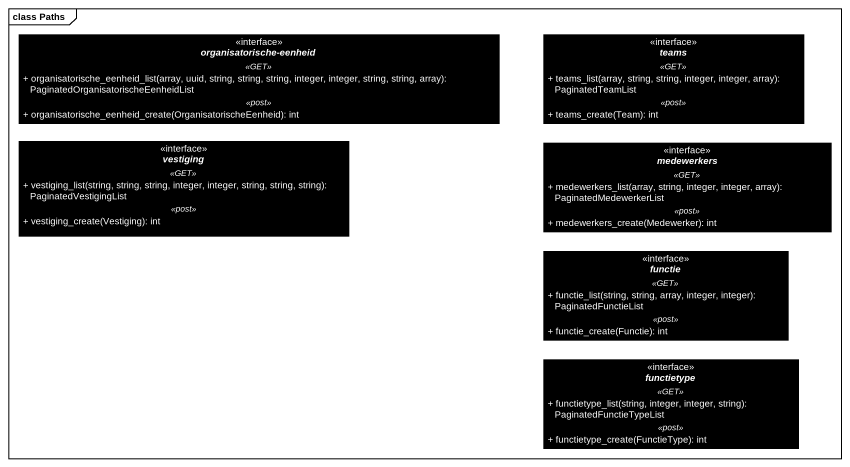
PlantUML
@startuml
mainframe class Paths
hide circle
hide empty members
skinparam classAttributeIconSize 0
interface "organisatorische-eenheid" as organisatorische_eenheid #000000 {
  .. <<GET>> ..
  + organisatorische_eenheid_list(array, uuid, string, string, string, integer, integer, string, string, array): PaginatedOrganisatorischeEenheidList
  .. <<post>> ..
  + organisatorische_eenheid_create(OrganisatorischeEenheid): int
}
interface teams #000000 {
  .. <<GET>> ..
  + teams_list(array, string, string, integer, integer, array): PaginatedTeamList
  .. <<post>> ..
  + teams_create(Team): int
}
interface vestiging #000000 {
  .. <<GET>> ..
  + vestiging_list(string, string, string, integer, integer, string, string, string): PaginatedVestigingList
  .. <<post>> ..
  + vestiging_create(Vestiging): int
}
interface medewerkers #000000 {
  .. <<GET>> ..
  + medewerkers_list(array, string, integer, integer, array): PaginatedMedewerkerList
  .. <<post>> ..
  + medewerkers_create(Medewerker): int
}
interface functie #000000 {
  .. <<GET>> ..
  + functie_list(string, string, array, integer, integer): PaginatedFunctieList
  .. <<post>> ..
  + functie_create(Functie): int
}
interface functietype #000000 {
  .. <<GET>> ..
  + functietype_list(string, integer, integer, string): PaginatedFunctieTypeList
  .. <<post>> ..
  + functietype_create(FunctieType): int
}
@enduml
